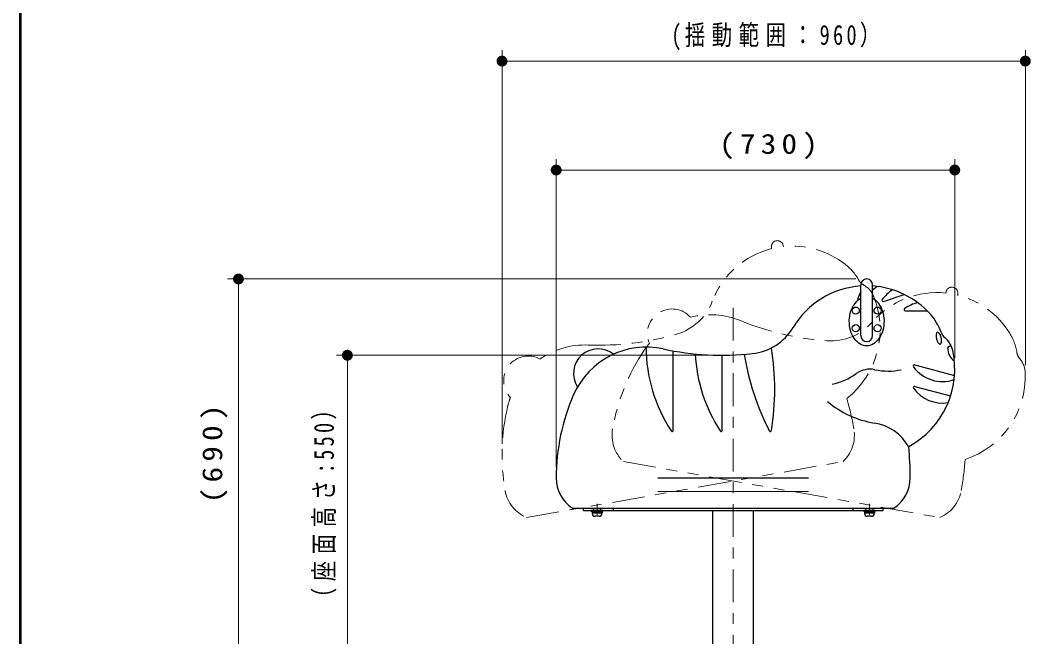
# Model space of a CAD drawing. Units: millimetres on the paper, scale 1:20. Extents: x -385 to 0, y 0 to 267.
# Drawn here: x -385 to -292.2, y 121.3 to 177.9 of the extents above; entities that cross this region are included whole.
import ezdxf

# ---------------------------------------------------------------- set-up
doc = ezdxf.new("R2010")
doc.units = ezdxf.units.MM
for name, pattern in [('USER1', [4.5, 2.5, -2]), ('USER2', [6, 3, -1, 1, -1]), ('USER3', [8, 3, -1, 1, -1, 1, -1])]:
    doc.linetypes.add(name, pattern=pattern)
doc.layers.add('1_20', color=7, linetype='Continuous', lineweight=13)
doc.layers.add('LY_3', color=7, linetype='Continuous', lineweight=13)
doc.styles.add('ＭＳ ゴシック', font='')
doc.styles.get('ＭＳ ゴシック').set_extended_font_data('MS Gothic')

# ---------------------------------------------------------------- blocks, each defined once
blk = doc.blocks.new('filled_dot')
at = {"color": 0, "linetype": 'Continuous', "lineweight": -2, "const_width": 1.25}
blk.add_lwpolyline([(-0.625, 0, 1), (0.625, 0, 1)], format="xyb", close=True, dxfattribs=at)

msp = doc.modelspace()

# ---------------------------------------------------------------- linework, layer by layer
at = {"layer": '1_20'}
for p, q in [((-340.774, 139.012), (-340.774, 175.127)), ((-292.74, 146.223), (-292.74, 175.127)), ((-340.774, 174.127), (-292.74, 174.127)), ((-335.804, 136.877), (-335.804, 165.127)), ((-299.219, 146.852), (-299.219, 165.127)), ((-335.804, 164.127), (-299.219, 164.127)), ((-308.304, 154.127), (-365.969, 154.127)), ((-364.969, 119.627), (-364.969, 154.127)), ((-321.648, 147.127), (-355.969, 147.127)), ((-354.969, 119.627), (-354.969, 147.127))]:
    msp.add_line(p, q, dxfattribs=at)
at = {"layer": '1_20', "color": 40, "linetype": 'USER3'}
for p, q in [((-316.027, 156.91), (-316.043, 156.999)), ((-314.944, 157.102), (-314.959, 157.191)), ((-300.038, 152.837), (-300.023, 152.925)), ((-298.955, 152.645), (-298.939, 152.734)), ((-338.524, 132.232), (-309.474, 137.368)), ((-329.633, 137.368), (-300.584, 132.232))]:
    msp.add_line(p, q, dxfattribs=at)
at = {"layer": '1_20', "lineweight": 25}
for p, q in [((-307.854, 148.925), (-307.854, 153.577)), ((-306.754, 148.925), (-306.754, 153.577)), ((-332.579, 132.877), (-332.579, 132.777)), ((-331.529, 132.877), (-332.579, 132.877)), ((-331.529, 132.777), (-332.579, 132.777)), ((-332.514, 132.777), (-331.594, 132.777)), ((-332.514, 132.777), (-332.514, 132.652)), ((-332.514, 132.652), (-331.594, 132.652)), ((-332.057, 132.777), (-332.091, 132.652)), ((-332.017, 132.777), (-332.051, 132.652)), ((-331.594, 132.777), (-331.594, 132.652)), ((-331.529, 132.777), (-331.529, 132.877)), ((-307.579, 132.877), (-307.579, 132.777)), ((-306.529, 132.877), (-307.579, 132.877)), ((-306.529, 132.777), (-307.579, 132.777)), ((-307.514, 132.777), (-306.594, 132.777)), ((-307.514, 132.777), (-307.514, 132.652)), ((-307.514, 132.652), (-306.594, 132.652)), ((-307.057, 132.777), (-307.091, 132.652)), ((-307.017, 132.777), (-307.051, 132.652)), ((-306.594, 132.777), (-306.594, 132.652)), ((-306.529, 132.777), (-306.529, 132.877))]:
    msp.add_line(p, q, dxfattribs=at)
at = {"layer": '1_20', "color": 32, "lineweight": 25}
for p, q in [((-306.754, 153.141), (-306.359, 153.449)), ((-305.758, 152.069), (-303.871, 152.718)), ((-303.751, 151.218), (-301.756, 151.218)), ((-325.054, 140.237), (-325.054, 147.527)), ((-320.554, 140.237), (-320.554, 147.127)), ((-302.881, 146.248), (-299.239, 145.272)), ((-302.881, 144.274), (-299.601, 143.395))]:
    msp.add_line(p, q, dxfattribs=at)
at = {"layer": '1_20', "linetype": 'USER2'}
msp.add_line((-319.554, 151.469), (-319.554, 82.304), dxfattribs=at)
at = {"layer": '1_20', "color": 40, "lineweight": 25}
for p, q in [((-326.473, 135.877), (-312.635, 135.877)), ((-334.304, 133.102), (-304.804, 133.102))]:
    msp.add_line(p, q, dxfattribs=at)
at = {"layer": '1_20', "color": 40}
msp.add_line((-312.635, 134.627), (-326.473, 134.627), dxfattribs=at)
at = {"layer": '1_20', "color": 4, "lineweight": 25}
for p, q in [((-333.304, 133.102), (-330.304, 133.102)), ((-333.304, 132.877), (-333.304, 133.102)), ((-333.304, 132.877), (-305.804, 132.877)), ((-330.554, 132.877), (-330.554, 133.102)), ((-330.304, 133.102), (-308.804, 133.102)), ((-308.804, 133.102), (-305.804, 133.102)), ((-308.554, 132.877), (-308.554, 133.102)), ((-305.804, 132.877), (-305.804, 133.102))]:
    msp.add_line(p, q, dxfattribs=at)
at = {"layer": '1_20', "color": 2, "lineweight": 25}
for p, q in [((-331.604, 132.777), (-332.504, 132.777)), ((-332.504, 132.652), (-332.504, 132.602)), ((-331.604, 132.652), (-331.604, 132.602)), ((-306.604, 132.777), (-307.504, 132.777)), ((-307.504, 132.652), (-307.504, 132.602)), ((-306.604, 132.652), (-306.604, 132.602)), ((-331.854, 132.352), (-332.254, 132.352)), ((-306.854, 132.352), (-307.254, 132.352))]:
    msp.add_line(p, q, dxfattribs=at)
at = {"layer": '1_20', "color": 4, "linetype": 'USER1'}
for p, q in [((-332.379, 132.877), (-332.379, 133.102)), ((-331.729, 132.877), (-331.729, 133.102)), ((-307.379, 132.877), (-307.379, 133.102)), ((-306.729, 132.877), (-306.729, 133.102))]:
    msp.add_line(p, q, dxfattribs=at)
at = {"layer": '1_20', "color": 4, "linetype": 'USER2'}
for p, q in [((-332.054, 132.489), (-332.054, 133.489)), ((-307.054, 132.489), (-307.054, 133.489))]:
    msp.add_line(p, q, dxfattribs=at)
at = {"layer": '1_20', "color": 5, "lineweight": 25}
for p, q in [((-321.429, 119.627), (-321.429, 132.877)), ((-317.679, 119.627), (-317.679, 132.877))]:
    msp.add_line(p, q, dxfattribs=at)
at = {"layer": '1_20', "lineweight": 25}
msp.add_lwpolyline([(-307.854, 152.336), (-308.004, 152.25), (-308.146, 152.145), (-308.281, 152.02), (-308.405, 151.878), (-308.519, 151.719), (-308.62, 151.546), (-308.709, 151.36), (-308.783, 151.163), (-308.843, 150.956), (-308.887, 150.743), (-308.916, 150.524), (-308.928, 150.302), (-308.925, 150.08), (-308.905, 149.86), (-308.869, 149.643), (-308.817, 149.433), (-308.751, 149.23), (-308.67, 149.038), (-308.576, 148.857), (-308.468, 148.69), (-308.35, 148.539), (-308.22, 148.405), (-308.082, 148.289), (-307.936, 148.193), (-307.783, 148.116), (-307.626, 148.062), (-307.466, 148.028), (-307.304, 148.017), (-307.142, 148.028), (-306.981, 148.062), (-306.824, 148.116), (-306.672, 148.193), (-306.526, 148.289), (-306.387, 148.405), (-306.258, 148.539), (-306.139, 148.69), (-306.032, 148.857), (-305.938, 149.038), (-305.857, 149.23), (-305.79, 149.433), (-305.739, 149.643), (-305.703, 149.86), (-305.683, 150.08), (-305.679, 150.302), (-305.692, 150.524), (-305.72, 150.743), (-305.765, 150.956), (-305.824, 151.163), (-305.899, 151.36), (-305.987, 151.546), (-306.089, 151.719), (-306.202, 151.878), (-306.327, 152.02), (-306.461, 152.145), (-306.604, 152.25), (-306.754, 152.336)], dxfattribs=at)
msp.add_lwpolyline([(-300.803, 149.22), (-300.821, 149.214), (-300.839, 149.204), (-300.855, 149.189), (-300.87, 149.171), (-300.883, 149.15), (-300.895, 149.124), (-300.905, 149.096), (-300.914, 149.064), (-300.92, 149.03), (-300.925, 148.993), (-300.928, 148.953), (-300.929, 148.912), (-300.929, 148.869), (-300.926, 148.824), (-300.921, 148.779), (-300.915, 148.733), (-300.907, 148.686), (-300.897, 148.64), (-300.886, 148.594), (-300.873, 148.548), (-300.858, 148.504), (-300.842, 148.461), (-300.825, 148.42), (-300.807, 148.381), (-300.788, 148.345), (-300.768, 148.31), (-300.747, 148.279), (-300.726, 148.251), (-300.704, 148.227), (-300.683, 148.205), (-300.661, 148.188), (-300.639, 148.174), (-300.618, 148.164), (-300.597, 148.159), (-300.577, 148.157), (-300.558, 148.159), (-300.539, 148.166), (-300.522, 148.176), (-300.506, 148.19), (-300.491, 148.208), (-300.478, 148.23), (-300.466, 148.255), (-300.456, 148.284), (-300.447, 148.316), (-300.44, 148.35), (-300.436, 148.387), (-300.433, 148.427), (-300.431, 148.468), (-300.432, 148.511), (-300.435, 148.555), (-300.439, 148.601), (-300.446, 148.647), (-300.454, 148.693), (-300.464, 148.74), (-300.475, 148.786), (-300.488, 148.831), (-300.503, 148.875), (-300.519, 148.918), (-300.536, 148.959), (-300.554, 148.998), (-300.573, 149.035), (-300.593, 149.069), (-300.614, 149.1), (-300.635, 149.128), (-300.656, 149.153), (-300.678, 149.174), (-300.7, 149.192), (-300.721, 149.206), (-300.743, 149.215), (-300.763, 149.221), (-300.783, 149.223)], close=True, dxfattribs=at)
for centre in [(-308.304, 151.228), (-306.304, 151.228), (-308.304, 149.61), (-306.304, 149.61)]:
    msp.add_circle(centre, 0.325, dxfattribs=at)
at = {"layer": '1_20', "color": 40, "linetype": 'USER3'}
for centre, radius, start, end in [((-314.119, 149.276), 7.869, 104.03408, 159.1218), ((-315.501, 157.095), 0.55, 10.02628, 190.02628), ((-314.119, 149.276), 7.869, 51.99907, 96.01847), ((-312.224, 151.701), 4.792, 28.77529, 51.99907), ((-307.096, 154.517), 1.059, 208.77529, 241.41532), ((-308.598, 151.761), 2.08, 22.23109, 61.41532), ((-299.481, 152.83), 0.55, 349.97372, 169.97372), ((-314.156, 149.489), 8.085, 308.51894, 22.23109), ((-300.863, 145.011), 7.869, 83.98153, 139.06925), ((-300.863, 145.011), 7.869, 31.94652, 75.96592), ((-325.17, 149.114), 2.261, 41.4004, 203.01626), ((-326.143, 153.862), 5, 286.21753, 339.1218), ((-321.654, 143.557), 7.291, 67.6907, 104.50251), ((-309.217, 173.868), 25.472, 247.6907, 266.16498), ((-310.586, 153.442), 5, 266.16498, 319.06925), ((-331.86, 173.52), 25.472, 267.74325, 286.21753), ((-298.252, 146.639), 4.792, 8.72274, 31.94652), ((-333.15, 140.782), 7.291, 87.74325, 124.55507), ((-311.917, 137.054), 19, 146.26097, 169.97372), ((-321.654, 143.557), 7.291, 140.13933, 146.26097), ((-338.359, 144.797), 2.261, 61.45296, 223.06882), ((-292.469, 147.526), 1.059, 188.72274, 221.36277), ((-294.825, 145.452), 2.08, 2.17853, 41.36277), ((-300.826, 145.223), 8.085, 288.46639, 2.17853), ((-333.15, 140.782), 7.291, 160.19189, 166.31352), ((-336.921, 135.334), 28.882, 10.02628, 15.67493), ((-321.774, 138.012), 19, 166.31352, 190.02628), ((-327.361, 139.784), 3.317, 169.97372, 226.75976), ((-311.747, 139.784), 3.317, 313.24024, 10.02628), ((-327.065, 139.732), 28.882, 349.97372, 355.62237), ((-337.218, 135.281), 3.317, 190.02628, 246.81232), ((-301.89, 135.281), 3.317, 293.18768, 349.97372)]:
    msp.add_arc(centre, radius, start, end, dxfattribs=at)
at = {"layer": '1_20', "lineweight": 25}
for centre, radius, start, end in [((-307.304, 153.577), 0.55, 0, 180), ((-307.304, 148.925), 0.55, 180, 0), ((-299.534, 147.545), 0.423, 90, 144.33618), ((-298.391, 147.795), 1.487, 180.16117, 234.61494)]:
    msp.add_arc(centre, radius, start, end, dxfattribs=at)
at = {"layer": '1_20', "color": 40, "lineweight": 25}
for centre, radius, start, end in [((-307.304, 145.636), 7.869, 94.0078, 149.09552), ((-307.304, 145.636), 7.869, 41.97279, 85.9922), ((-305.016, 147.694), 4.792, 18.74901, 41.97279), ((-318.346, 152.246), 5, 276.19126, 329.09552), ((-299.476, 149.575), 1.059, 198.74901, 231.38905), ((-301.435, 147.122), 2.08, 12.20481, 51.38905), ((-331.954, 145.446), 2.261, 51.42668, 213.04254), ((-327.524, 140.585), 7.291, 77.71698, 156.28725), ((-320.554, 172.599), 25.472, 257.71697, 276.19126), ((-307.304, 145.852), 8.085, 298.49267, 12.20481), ((-316.804, 135.877), 19, 156.28725, 180), ((-305.188, 149.664), 8.868, 229.88549, 260.85205), ((-307.304, 136.526), 4.439, 29.93141, 80.85205), ((-332.186, 135.877), 28.882, 0, 5.64865), ((-332.487, 135.877), 3.317, 180, 236.78604), ((-306.621, 135.877), 3.317, 303.21396, 0)]:
    msp.add_arc(centre, radius, start, end, dxfattribs=at)
at = {"layer": '1_20', "color": 32, "lineweight": 25}
for centre, radius, start, end in [((-302.135, 149.203), 4.832, 125.42147, 140.90168), ((-308.004, 152.313), 0.115, 159.86789, 241.20763), ((-303.575, 150.689), 4.832, 152.32079, 159.86789), ((-305.796, 152.178), 0.115, 140.90168, 288.96621), ((-303.751, 151.333), 0.115, 121.93547, 270), ((-301.256, 147.329), 4.832, 106.45526, 121.93547), ((-313.616, 147.877), 13.938, 180, 213.51029), ((-338.863, 144.013), 23.121, 350.55976, 9.43235), ((-309.116, 147.877), 13.938, 182.58395, 213.51029), ((-295.697, 150.796), 23.121, 188.92992, 207.30008), ((-302.911, 146.137), 0.115, 75, 215.62112), ((-300.355, 147.969), 3.26, 215.62112, 289.32933), ((-302.911, 144.163), 0.115, 75, 215.62112), ((-300.355, 145.994), 3.26, 215.62112, 279.3324), ((-325.154, 140.237), 0.1, 213.51029, 0), ((-320.654, 140.237), 0.1, 213.51029, 0), ((-316.154, 140.237), 0.1, 213.51029, 0)]:
    msp.add_arc(centre, radius, start, end, dxfattribs=at)
at = {"layer": '1_20', "color": 2, "lineweight": 25}
for centre, radius, start, end in [((-307.002, 143.69), 2.159, 78.01313, 125.60879), ((-305.332, 151.553), 5.879, 258.01313, 281.81096), ((-311.682, 150.225), 5.879, 281.81096, 305.60879), ((-332.254, 132.602), 0.25, 180, 270), ((-331.854, 132.602), 0.25, 270, 0), ((-307.254, 132.602), 0.25, 180, 270), ((-306.854, 132.602), 0.25, 270, 0)]:
    msp.add_arc(centre, radius, start, end, dxfattribs=at)
at = {"layer": 'LY_3', "lineweight": 50}
msp.add_line((-385, 267), (-385, 0), dxfattribs=at)

# ---------------------------------------------------------------- block references
at = {"layer": '1_20', "xscale": 0.4, "yscale": 0.4}
for p in [(-340.774, 174.127), (-335.804, 164.127)]:
    msp.add_blockref('filled_dot', p, dxfattribs=at)
for p, rotation in [((-292.74, 174.127), 180), ((-299.219, 164.127), 180), ((-364.969, 154.127), 270), ((-354.969, 147.127), 270)]:
    msp.add_blockref('filled_dot', p, dxfattribs=dict(at, rotation=rotation))

# ---------------------------------------------------------------- texts
at = {"layer": '1_20', "char_height": 1.833, "attachment_point": 8, "style": 'ＭＳ ゴシック'}
for s, insert in [('\\T1.32;\\W0.75;(揺動範囲：960）', (-315.345, 175.127)), ('\\T1.33;\\W1.15;(730)', (-316.08, 165.127))]:
    msp.add_mtext(s, dxfattribs=dict(at, insert=insert))
at = {"layer": '1_20', "char_height": 1.833, "attachment_point": 8, "rotation": 90, "style": 'ＭＳ ゴシック'}
for s, insert in [('\\T1.33;\\W1.15;(690)', (-365.969, 138.308)), ('\\T1.32;\\W0.75;（座面高さ:550）', (-355.969, 133.805))]:
    msp.add_mtext(s, dxfattribs=dict(at, insert=insert))

doc.saveas('drawing.dxf')
